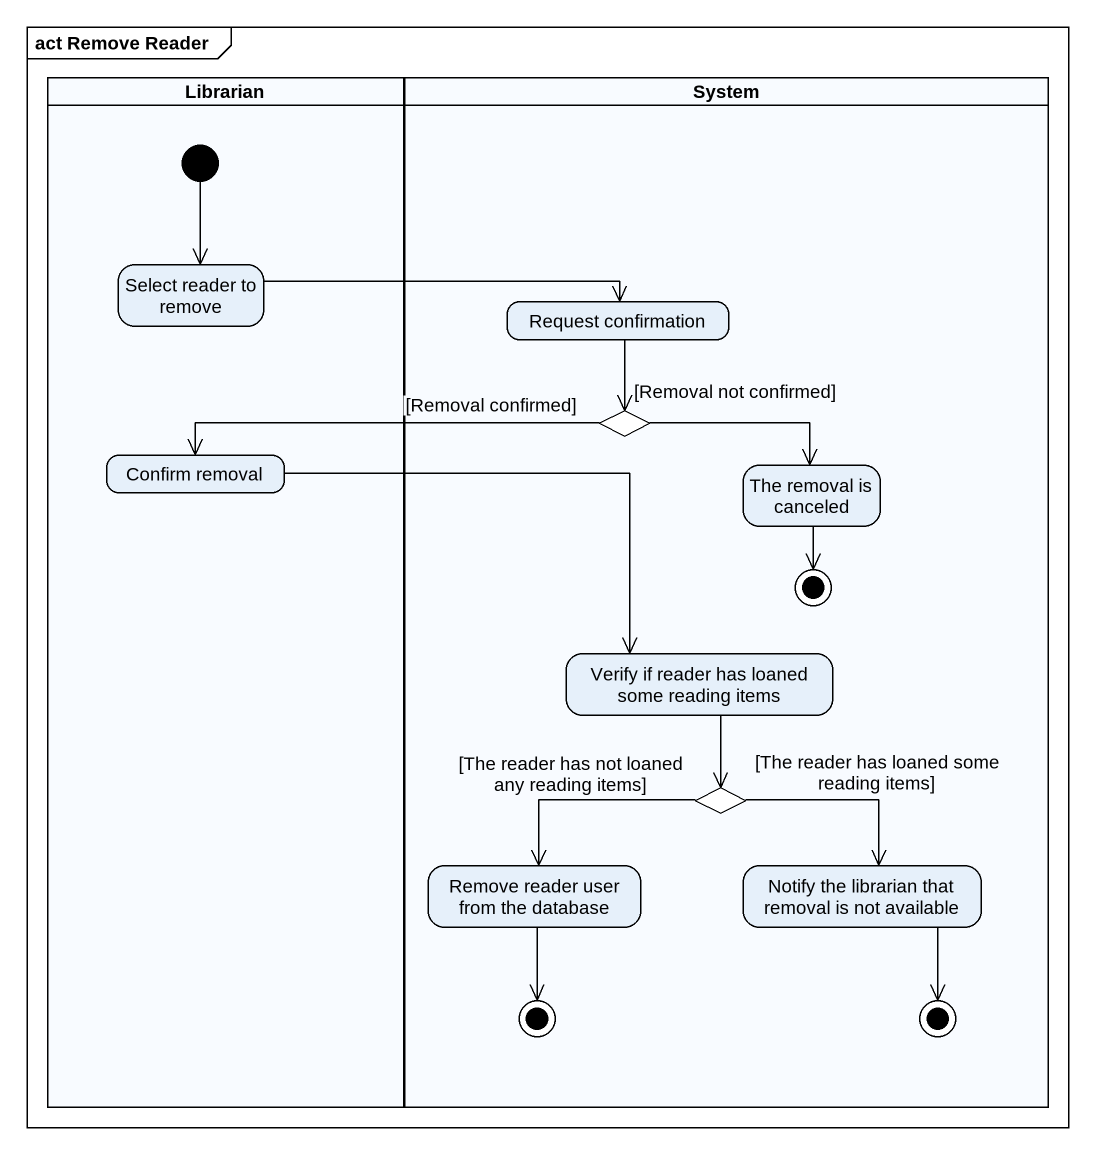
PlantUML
@startuml
mainframe act Remove Reader
hide empty description
state Librarian <<partition>> {
  state "Select reader to remove" as Select_reader_to_remove
  state "Confirm removal" as Confirm_removal
  [*] --> Select_reader_to_remove
}
state System <<partition>> {
  state "Request confirmation" as Request_confirmation
  state choice1 <<choice>>
  state "The removal is canceled" as The_removal_is_canceled
  state final1 <<end>>
  state "Verify if reader has loaned some reading items" as Verify_if_reader_has_loaned
  state choice2 <<choice>>
  state "Remove reader user from the database" as Remove_reader_user_from_the
  state "Notify the librarian that removal is not available" as Notify_the_librarian_that
  state final2 <<end>>
  state final3 <<end>>
}
Select_reader_to_remove -right-> Request_confirmation
Request_confirmation --> choice1
choice1 -left-> Confirm_removal : [Removal confirmed]
choice1 -right-> The_removal_is_canceled : [Removal not confirmed]
Confirm_removal -right-> Verify_if_reader_has_loaned
The_removal_is_canceled --> final1
Verify_if_reader_has_loaned --> choice2
choice2 -left-> Remove_reader_user_from_the : [The reader has not loaned any reading items]
choice2 --> Notify_the_librarian_that : [The reader has loaned some reading items]
Remove_reader_user_from_the --> final2
Notify_the_librarian_that --> final3
@enduml
